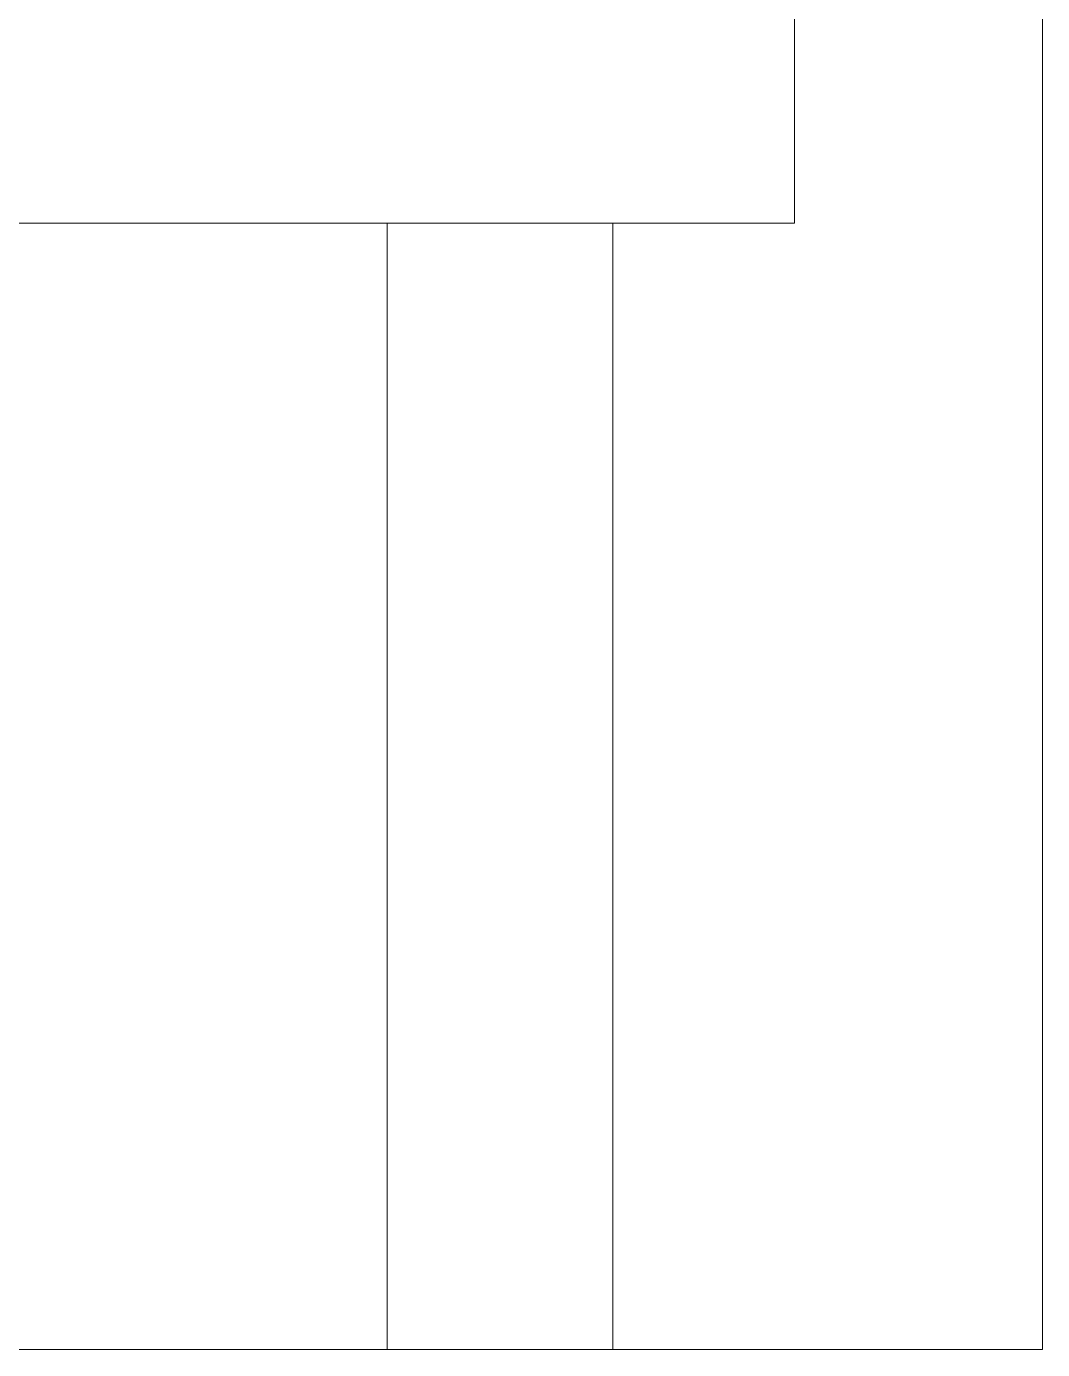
# Model space of a CAD drawing. Header units: millimetres. Extents: x 0 to 28440, y -12508 to -2066.
# Drawn here: x 16516.1 to 16606.2, y -11662.7 to -11545.3 of the extents above; entities that cross this region are included whole.
import ezdxf

# ---------------------------------------------------------------- set-up
doc = ezdxf.new("R2010")
doc.units = ezdxf.units.MM
doc.layers.add('DS-定制柜体', color=4, linetype='Continuous', lineweight=13)

msp = doc.modelspace()

# ---------------------------------------------------------------- linework, layer by layer
at = {"layer": 'DS-定制柜体', "color": 255, "linetype": 'Continuous'}
for p, q in [((16606.21, -11662.74), (16606.21, -10762.74)), ((16584.21, -11562.74), (16584.21, -11208.74)), ((16156.21, -11562.74), (16584.21, -11562.74)), ((16568.07, -11562.74), (16548.07, -11562.74)), ((16548.07, -11562.74), (16548.07, -11662.74)), ((16568.07, -11662.74), (16568.07, -11562.74)), ((15506.21, -11662.74), (16606.21, -11662.74)), ((16548.07, -11662.74), (16568.07, -11662.74))]:
    msp.add_line(p, q, dxfattribs=at)

doc.saveas('drawing.dxf')
